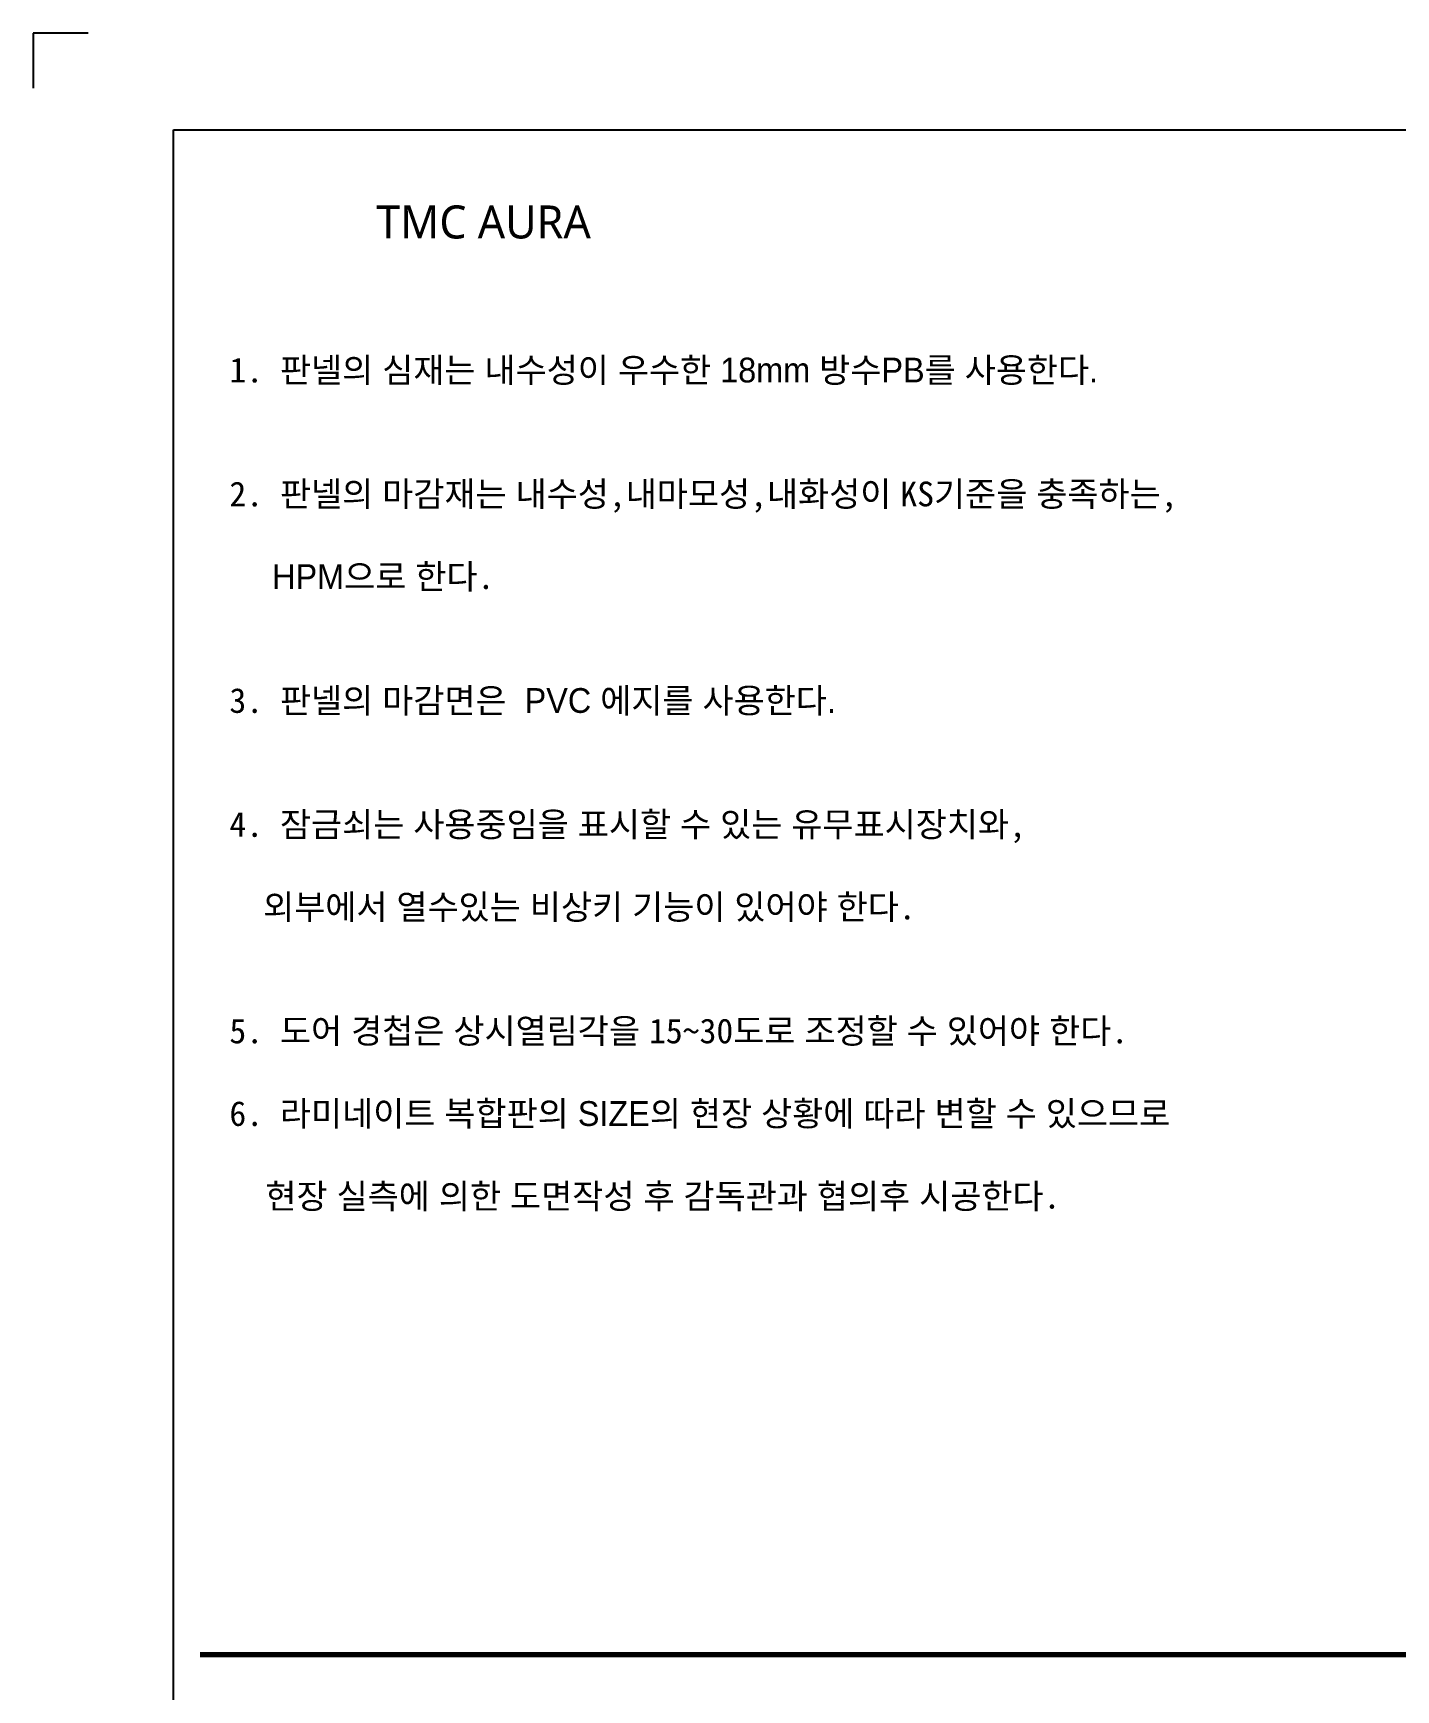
# Model space of a CAD drawing. Extents: x -256 to 8104, y -176 to 5714.
# Drawn here: x -256 to 2219, y 2705 to 5714 of the extents above; entities that cross this region are included whole.
import ezdxf
from ezdxf.enums import TextEntityAlignment as Align

# ---------------------------------------------------------------- set-up
doc = ezdxf.new("R2010")
doc.units = 0
doc.header["$LTSCALE"] = 30
doc.layers.get('0').update_dxf_attribs({"linetype": 'CONTINUOUS'})
doc.layers.add('jac text', color=7, linetype='CONTINUOUS')
doc.layers.add('TIT', color=3, linetype='CONTINUOUS')
doc.styles.add('돋움', font='malgun.ttf')

# ---------------------------------------------------------------- blocks, each defined once
blk = doc.blocks.new('AURA_33', base_point=(128321.5, -6824.2))
at = {"color": 2}
for p, q in [((128065.6, -1110), (128065.6, -1210)), ((128065.6, -1110), (128065.6, -1210)), ((128065.6, -1110), (128065.6, -1210)), ((128065.6, -1110), (128065.6, -1210)), ((128065.6, -1110), (128065.6, -1210)), ((128065.6, -1110), (128065.6, -1210)), ((128065.6, -1110), (128065.6, -1210)), ((128165.6, -1110), (128065.6, -1110)), ((128065.6, -1110), (128065.6, -1210))]:
    blk.add_line(p, q, dxfattribs=at)
for points in [[(128320.8, -1285.8), (135573.1, -1285.8), (135573.1, -6824.2), (128320.8, -6824.2)], [(128320.8, -1285.8), (135573.1, -1285.8), (135573.1, -6824.2), (128320.8, -6824.2)], [(128320.8, -1285.8), (136302.7, -1285.8), (136302.7, -6824.2), (128320.8, -6824.2)]]:
    blk.add_lwpolyline(points, close=True, dxfattribs=at)
at = {"color": 8, "const_width": 10}
blk.add_lwpolyline([(128368.9, -4055), (134153.5, -4055)], dxfattribs=at)
at = {"layer": 'jac text', "insert": (128422.1, -3249.9), "char_height": 45, "attachment_point": 7}
blk.add_mtext('1. {\\F굴림;판넬의 심재는 내수성이 우수한 18mm 방수PB를 사용한다.    \\P     \\P}\\P2. {\\F굴림;판넬의 마감재는 내수성},{\\F굴림;내마모성},{\\F굴림;내화성이 }KS{\\F굴림;기준을 충족하는},\\P \\P  {\\F굴림; HPM으로 한다}. \\P\\P\\P3. {\\F굴림;판넬의 마감면은  PVC 에지를 사용한다.\\P\\P}\\P4. {\\F굴림;잠금쇠는 사용중임을 표시할 수 있는 유무표시장치와}, \\P\\P  {\\F굴림;외부에서 열수있는 비상키 기능이 있어야 한다}.\\P\\P\\P5. {\\F굴림;도어 경첩은 상시열림각을 }15~30{\\F굴림;도로 조정할 수 있어야 한다}.\\P\\P6. {\\F굴림;라미네이트 복합판의 SIZE의 현장 상황에 따라 변할 수 있으므로 \\P\\P    현장 실측에 의한 도면작성 후 감독관과 협의후 시공한다}. ', dxfattribs=at)
at = {"layer": 'TIT', "style": '돋움'}
blk.add_text('TMC AURA', height=60, dxfattribs=at).set_placement((129078.7, -1482.9), align=Align.RIGHT)

msp = doc.modelspace()

# ---------------------------------------------------------------- block references
msp.add_blockref('AURA_33', (0, 0))

doc.saveas('drawing.dxf')
